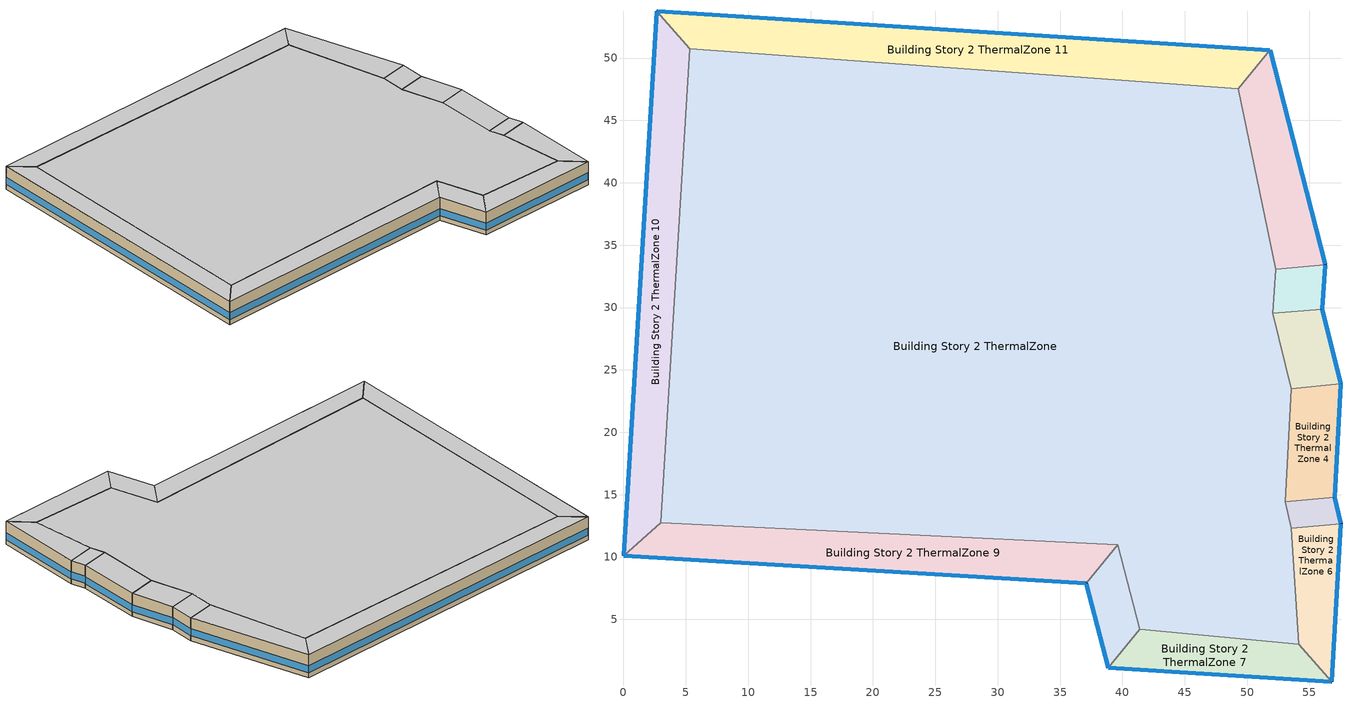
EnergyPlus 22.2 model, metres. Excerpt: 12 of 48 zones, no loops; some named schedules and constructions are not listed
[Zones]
Building Story 2 ThermalZone
 floor adiabatic (Typical Interior Ceiling): 49.28,47.56 52.29,33.07 52.03,29.52 53.54,23.5 53.04,14.41 53.54,12.31 54.12,2.99 41.4,4.2 39.64,10.97 2.99,12.76 5.33,50.75 z3.6
 wall adiabatic (Typical Interior Wall): 52.29,33.07 49.28,47.56 5.33,50.75 2.99,12.76 39.64,10.97 41.4,4.2 54.12,2.99 53.54,12.31 53.04,14.41 53.54,23.5 52.03,29.52 52.29,33.07 z3.6:7.2
 ceiling adiabatic (Typical Interior Floor): 5.33,50.75 2.99,12.76 39.64,10.97 41.4,4.2 54.12,2.99 53.54,12.31 53.04,14.41 53.54,23.5 52.03,29.52 52.29,33.07 49.28,47.56 z7.2
Building Story 2 ThermalZone 1
 floor adiabatic (Typical Interior Ceiling): 51.83,50.64 56.27,33.43 52.29,33.07 49.28,47.56 z3.6
 wall outside (Typical Insulated Steel Framed Exterior Wall R-12.99): 56.27,33.43 51.83,50.64 z3.6:7.2
 wall adiabatic (Typical Interior Wall): 51.83,50.64 49.28,47.56 52.29,33.07 56.27,33.43 z3.6:7.2
 window (U 0.55 SHGC 0.25): 56.26,33.45 51.84,50.62 z4.36:5.45
 ceiling adiabatic (Typical Interior Floor): 49.28,47.56 52.29,33.07 56.27,33.43 51.83,50.64 z7.2
Building Story 2 ThermalZone 10
 floor adiabatic (Typical Interior Floor): 0,10.11 2.68,53.75 5.33,50.75 2.99,12.76 z3.6
 wall outside (Typical Insulated Steel Framed Exterior Wall R-12.99): 2.68,53.75 0,10.11 z3.6:7.2
 wall adiabatic (Typical Interior Wall): 0,10.11 2.99,12.76 5.33,50.75 2.68,53.75 z3.6:7.2
 window (U 0.55 SHGC 0.25): 2.68,53.73 0,10.13 z4.36:5.44
 ceiling adiabatic (Typical Interior Ceiling): 2.99,12.76 5.33,50.75 2.68,53.75 0,10.11 z7.2
Building Story 2 ThermalZone 11
 floor adiabatic (Typical Interior Floor): 2.68,53.75 51.83,50.64 49.28,47.56 5.33,50.75 z3.6
 wall outside (Typical Insulated Steel Framed Exterior Wall R-12.99): 51.83,50.64 2.68,53.75 z3.6:7.2
 wall adiabatic (Typical Interior Wall): 2.68,53.75 5.33,50.75 49.28,47.56 51.83,50.64 z3.6:7.2
 window (U 0.55 SHGC 0.25): 51.81,50.65 2.7,53.75 z4.36:5.44
 ceiling adiabatic (Typical Interior Ceiling): 5.33,50.75 49.28,47.56 51.83,50.64 2.68,53.75 z7.2
Building Story 2 ThermalZone 2
 floor adiabatic (Typical Interior Ceiling): 56.27,33.43 56.02,29.88 52.03,29.52 52.29,33.07 z3.6
 wall outside (Typical Insulated Steel Framed Exterior Wall R-12.99): 56.02,29.88 56.27,33.43 z3.6:7.2
 wall adiabatic (Typical Interior Wall): 56.27,33.43 52.29,33.07 52.03,29.52 56.02,29.88 z3.6:7.2
 window (U 0.55 SHGC 0.25): 56.02,29.9 56.27,33.4 z4.36:5.46
 ceiling adiabatic (Typical Interior Ceiling): 52.29,33.07 52.03,29.52 56.02,29.88 56.27,33.43 z7.2
Building Story 2 ThermalZone 3
 floor adiabatic (Typical Interior Floor): 56.02,29.88 57.53,23.88 53.54,23.5 52.03,29.52 z3.6
 wall outside (Typical Insulated Steel Framed Exterior Wall R-12.99): 57.53,23.88 56.02,29.88 z3.6:7.2
 wall adiabatic (Typical Interior Wall): 56.02,29.88 52.03,29.52 53.54,23.5 57.53,23.88 z3.6:7.2
 window (U 0.55 SHGC 0.25): 57.52,23.9 56.03,29.85 z4.36:5.45
 ceiling adiabatic (Typical Interior Ceiling): 52.03,29.52 53.54,23.5 57.53,23.88 56.02,29.88 z7.2
Building Story 2 ThermalZone 4
 floor adiabatic (Typical Interior Floor): 57.53,23.88 57.02,14.77 53.04,14.41 53.54,23.5 z3.6
 wall outside (Typical Insulated Steel Framed Exterior Wall R-12.99): 57.02,14.77 57.53,23.88 z3.6:7.2
 wall adiabatic (Typical Interior Wall): 57.53,23.88 53.54,23.5 53.04,14.41 57.02,14.77 z3.6:7.2
 window (U 0.55 SHGC 0.25): 57.03,14.8 57.52,23.85 z4.36:5.45
 ceiling adiabatic (Typical Interior Ceiling): 53.54,23.5 53.04,14.41 57.02,14.77 57.53,23.88 z7.2
Building Story 2 ThermalZone 5
 floor adiabatic (Typical Interior Floor): 57.02,14.77 57.53,12.66 53.54,12.31 53.04,14.41 z3.6
 wall outside (Typical Insulated Steel Framed Exterior Wall R-12.99): 57.53,12.66 57.02,14.77 z3.6:7.2
 wall adiabatic (Typical Interior Wall): 57.02,14.77 53.04,14.41 53.54,12.31 57.53,12.66 z3.6:7.2
 window (U 0.55 SHGC 0.25): 57.52,12.69 57.03,14.75 z4.36:5.47
 ceiling adiabatic (Typical Interior Ceiling): 53.04,14.41 53.54,12.31 57.53,12.66 57.02,14.77 z7.2
Building Story 2 ThermalZone 6
 floor adiabatic (Typical Interior Floor): 57.53,12.66 56.77,0 54.12,2.99 53.54,12.31 z3.6
 wall outside (Typical Insulated Steel Framed Exterior Wall R-12.99): 56.77,0 57.53,12.66 z3.6:7.2
 wall adiabatic (Typical Interior Wall): 57.53,12.66 53.54,12.31 54.12,2.99 56.77,0 z3.6:7.2
 window (U 0.55 SHGC 0.25): 56.77,0.03 57.52,12.64 z4.36:5.45
 ceiling adiabatic (Typical Interior Ceiling): 53.54,12.31 54.12,2.99 56.77,0 57.53,12.66 z7.2
Building Story 2 ThermalZone 7
 floor adiabatic (Typical Interior Floor): 56.77,0 38.85,1.11 41.4,4.2 54.12,2.99 z3.6
 wall outside (Typical Insulated Steel Framed Exterior Wall R-12.99): 38.85,1.11 56.77,0 z3.6:7.2
 wall adiabatic (Typical Interior Wall): 56.77,0 54.12,2.99 41.4,4.2 38.85,1.11 z3.6:7.2
 window (U 0.55 SHGC 0.25): 38.88,1.11 56.75,0 z4.36:5.45
 ceiling adiabatic (Typical Interior Ceiling): 54.12,2.99 41.4,4.2 38.85,1.11 56.77,0 z7.2
Building Story 2 ThermalZone 8
 floor adiabatic (Typical Interior Floor): 38.85,1.11 37.09,7.89 39.64,10.97 41.4,4.2 z3.6
 wall outside (Typical Insulated Steel Framed Exterior Wall R-12.99): 37.09,7.89 38.85,1.11 z3.6:7.2
 wall adiabatic (Typical Interior Wall): 38.85,1.11 41.4,4.2 39.64,10.97 37.09,7.89 z3.6:7.2
 window (U 0.55 SHGC 0.25): 37.1,7.86 38.85,1.14 z4.36:5.45
 ceiling adiabatic (Typical Interior Ceiling): 41.4,4.2 39.64,10.97 37.09,7.89 38.85,1.11 z7.2
Building Story 2 ThermalZone 9
 floor adiabatic (Typical Interior Floor): 37.09,7.89 0,10.11 2.99,12.76 39.64,10.97 z3.6
 wall outside (Typical Insulated Steel Framed Exterior Wall R-12.99): 0,10.11 37.09,7.89 z3.6:7.2
 wall adiabatic (Typical Interior Wall): 37.09,7.89 39.64,10.97 2.99,12.76 0,10.11 z3.6:7.2
 window (U 0.55 SHGC 0.25): 0.03,10.1 37.07,7.89 z4.36:5.44
 ceiling adiabatic (Typical Interior Ceiling): 39.64,10.97 2.99,12.76 0,10.11 37.09,7.89 z7.2
[SpaceList]
Story Ground Blended Space Type: Building Story 1 Space 3, Building Story 1 Space, Building Story 1 Space 1, Building Story 1 Space 2, Building Story 1 Space 6, Building Story 1 Space 5, Building Story 1 Space 4, Building Story 1 Space 7, Building Story 1 Space 8, Building Story 1 Space 9, Building Story 1 Space 10, Building Story 1 Space 11
[InternalMass] Construction=InteriorFurnishings 2
Name | Zone or ZoneList | Space or SpaceList | Surface Area {m2}
Building Story 1 Space 1 Mass | Building Story 1 ThermalZone 1 | Building Story 1 Space 1 | 116.385
Building Story 1 Space 10 Mass | Building Story 1 ThermalZone 10 | Building Story 1 Space 10 | 231.158
Building Story 1 Space 11 Mass | Building Story 1 ThermalZone 11 | Building Story 1 Space 11 | 282.826
Building Story 1 Space 2 Mass | Building Story 1 ThermalZone 2 | Building Story 1 Space 2 | 28.0899
Building Story 1 Space 3 Mass | Building Story 1 ThermalZone 3 | Building Story 1 Space 3 | 49.0037
Building Story 1 Space 4 Mass | Building Story 1 ThermalZone 4 | Building Story 1 Space 4 | 72.0731
Building Story 1 Space 5 Mass | Building Story 1 ThermalZone 5 | Building Story 1 Space 5 | 17.1349
Building Story 1 Space 6 Mass | Building Story 1 ThermalZone 6 | Building Story 1 Space 6 | 73.1619
Building Story 1 Space 7 Mass | Building Story 1 ThermalZone 7 | Building Story 1 Space 7 | 93.0508
Building Story 1 Space 8 Mass | Building Story 1 ThermalZone 8 | Building Story 1 Space 8 | 45.3269
Building Story 1 Space 9 Mass | Building Story 1 ThermalZone 9 | Building Story 1 Space 9 | 222.757
[Lights] Zone or ZoneList or Space or SpaceList=Story Ground Blended Space Type; Design Level Calculation Method=Watts/Area; Return Air Fraction=0; Fraction Visible=0.2; Fraction Replaceable=1
Name | Schedule | Watts per Zone Floor Area {W/m2} | Fraction Radiant
Office OfficeLarge Data Center Lights 1 | OfficeLarge BLDG_LIGHT_SCH_2013 | 0.132749 | 0.7
Office OfficeLarge Main Data Center Lights 1 | OfficeLarge BLDG_LIGHT_SCH_2013 | 0.238666 | 0.7
SecondarySchool Auditorium Lights 1 | SchoolSecondary BLDG_LIGHT_SCH_2013 | 0.820262 | 0.37
SecondarySchool Cafeteria Lights 1 | SchoolSecondary BLDG_LIGHT_SCH_2013 | 0.535655 | 0.37
SecondarySchool ComputerRoom Lights 1 | SchoolSecondary BLDG_LIGHT_CLASSROOM_SCH_2013 | 1.56003 | 0.37
SecondarySchool Gym Lights 1 | SchoolSecondary BLDG_LIGHT_GYM_SCH_2013 | 1.52954 | 0.37
SecondarySchool Kitchen Lights 1 | SchoolSecondary BLDG_LIGHT_SCH_2013 | 0.343842 | 0.37
SecondarySchool Library Lights 1 | SchoolSecondary BLDG_LIGHT_LIBRARY_SCH_2013 | 1.31882 | 0.37
SecondarySchool Lobby Lights 1 | SchoolSecondary BLDG_LIGHT_LOBBYFLR1_SCH_2013 | 0.497551 | 0.37
SecondarySchool Mechanical Lights 1 | SchoolSecondary BLDG_LIGHT_MECHANICAL_SCH_2013 | 0.378666 | 0.37
SecondarySchool Office Lights 1 | SchoolSecondary BLDG_LIGHT_OFFICE_SCH_2013 | 1.55706 | 0.37
SecondarySchool Restroom Lights 1 | SchoolSecondary BLDG_LIGHT_BATH_SCH_2013 | 0.541778 | 0.37
[People] Zone or ZoneList or Space or SpaceList=Story Ground Blended Space Type; Number of People Calculation Method=People/Area; Fraction Radiant=0.3; Activity Level Schedule=SchoolSecondary ACTIVITY_SCH; Enable ASHRAE 55 Comfort Warnings=Yes; Mean Radiant Temperature Calculation Type=ZoneAveraged; Work Efficiency Schedule=Work Efficiency Schedule; Clothing Insulation Schedule=Clothing Schedule; Air Velocity Schedule=Air Velocity Schedule; Thermal Comfort Model 1 Type=Fanger
Name | Number of People Schedule | People per Floor Area {person/m2}
SecondarySchool Auditorium People 1 | SchoolSecondary BLDG_OCC_SCH_Auditorium | 0.1953
SecondarySchool Cafeteria People 1 | SchoolSecondary BLDG_OCC_SCH_Cafeteria | 0.0824085
SecondarySchool ComputerRoom People 1 | SchoolSecondary BLDG_OCC_SCH_Extend | 0.044033
SecondarySchool Gym People 1 | SchoolSecondary BLDG_OCC_SCH_Gym | 0.063731
SecondarySchool Kitchen People 1 | SchoolSecondary BLDG_OCC_SCH | 0.00432787
SecondarySchool Library People 1 | SchoolSecondary BLDG_OCC_SCH | 0.0110825
SecondarySchool Office People 1 | SchoolSecondary BLDG_OCC_SCH_Offices | 0.00701376
[ElectricEquipment] Zone or ZoneList or Space or SpaceList=Story Ground Blended Space Type; Design Level Calculation Method=Watts/Area
Name | Schedule | Watts per Zone Floor Area {W/m2} | Fraction Radiant | Fraction Latent | Fraction Lost
3 Elevator Fans | Elevator Schedule 3 | 0.0369833 | 0.5
3 Elevator Lift Motors | Elevator Schedule 1 | 19.18 | 0 | 0 | 1
3 Elevator Lights | Elevator Schedule 2 | 0.0386451 | 0.5
Office OfficeLarge Data Center Elec Equip 1 | DataCenter_EQUIP_SCH | 3.23778 | 0.5 | 0 | 0
Office OfficeLarge Main Data Center Elec Equip 1 | DataCenter_EQUIP_SCH | 13.0975 | 0.5 | 0 | 0
SecondarySchool Auditorium Elec Equip 1 | SchoolSecondary BLDG_EQUIP_SCH_2013 | 0.598921 | 0.5 | 0 | 0
SecondarySchool Cafeteria Elec Equip 1 | SchoolSecondary KITCHEN_ELEC_EQUIP_SCH | 5.89221 | 0.5 | 0 | 0
SecondarySchool ComputerRoom Elec Equip 1 | SchoolSecondary BLDG_EQUIP_SCH_2013 | 2.33752 | 0.5 | 0 | 0
SecondarySchool Gym Elec Equip 1 | SchoolSecondary BLDG_EQUIP_SCH_2013 | 0.977208 | 0.5 | 0 | 0
SecondarySchool Kitchen Elec Equip 1 | SchoolSecondary KITCHEN_ELEC_EQUIP_SCH | 5.86805 | 0.3 | 0.25 | 0.2
SecondarySchool Library Elec Equip 1 | SchoolSecondary BLDG_EQUIP_SCH_2013 | 1.03067 | 0.5 | 0 | 0
SecondarySchool Lobby Elec Equip 1; SecondarySchool Restroom Elec Equip 1 | SchoolSecondary BLDG_EQUIP_SCH_2013 | 0.204549 | 0.5 | 0 | 0
SecondarySchool Mechanical Elec Equip 1 | SchoolSecondary BLDG_EQUIP_SCH_2013 | 0.333587 | 0.5 | 0 | 0
SecondarySchool Office Elec Equip 1 | SchoolSecondary BLDG_EQUIP_SCH_2013 | 1.40275 | 0.5 | 0 | 0
[GasEquipment]
SecondarySchool Kitchen Gas Equip 1: Zone or ZoneList or Space or SpaceList=Story Ground Blended Space Type; Schedule=SchoolSecondary KITCHEN_GAS_EQUIP_SCH; Design Level Calculation Method=Watts/Area; Power per Zone Floor Area {W/m2}=44.3139; Fraction Latent=0.1; Fraction Radiant=0.2; Fraction Lost=0.7
[ZoneInfiltration:DesignFlowRate] Zone or ZoneList or Space or SpaceList=Story Ground Blended Space Type; Schedule=Always On Discrete; Design Flow Rate Calculation Method=Flow/ExteriorArea; Constant Term Coefficient=0; Temperature Term Coefficient=0; Velocity Term Coefficient=0.224; Velocity Squared Term Coefficient=0
Name | Flow Rate per Exterior Surface Area {m3/s-m2}
SecondarySchool Auditorium A  - Story Ground Infiltration; SecondarySchool Auditorium C  - Story Ground Infiltration | 2.06687e-05
SecondarySchool Cafeteria A  - Story Ground Infiltration; SecondarySchool Cafeteria C  - Story Ground Infiltration | 1.3082e-05
SecondarySchool ComputerRoom A  - Story Ground Infiltration; SecondarySchool ComputerRoom C  - Story Ground Infiltration | 1.99715e-05
SecondarySchool Gym A  - Story Ground Infiltration; SecondarySchool Gym C  - Story Ground Infiltration | 2.09944e-05
SecondarySchool Gym A end_a - Story Ground Infiltration; SecondarySchool Gym C end_a - Story Ground Infiltration; SecondarySchool Office A end_b - Story Ground Infiltration; SecondarySchool Office C end_b - Story Ground Infiltration | 2.54578e-05
SecondarySchool Gym B end_a - Story Ground Infiltration; SecondarySchool Office B end_b - Story Ground Infiltration | 8.84569e-05
SecondarySchool Kitchen A  - Story Ground Infiltration; SecondarySchool Kitchen C  - Story Ground Infiltration | 4.51102e-06
SecondarySchool Library A  - Story Ground Infiltration; SecondarySchool Library C  - Story Ground Infiltration | 1.7593e-05
SecondarySchool Lobby A  - Story Ground Infiltration; SecondarySchool Lobby C  - Story Ground Infiltration; SecondarySchool Restroom A  - Story Ground Infiltration; SecondarySchool Restroom C  - Story Ground Infiltration | 8.77599e-06
SecondarySchool Mechanical A  - Story Ground Infiltration; SecondarySchool Mechanical C  - Story Ground Infiltration | 1.43122e-05
SecondarySchool Office A  - Story Ground Infiltration; SecondarySchool Office C  - Story Ground Infiltration | 9.53916e-06
[Daylighting:Controls] Lighting Control Type=Stepped; Minimum Input Power Fraction for Continuous or ContinuousOff Dimming Control=0.3; Minimum Light Output Fraction for Continuous or ContinuousOff Dimming Control=0.2; Number of Stepped Control Steps=3; Probability Lighting will be Reset When Needed in Manual Stepped Control=1; Glare Calculation Azimuth Angle of View Direction Clockwise from Zone y-Axis {deg}=-0; Maximum Allowable Discomfort Glare Index=22; Illuminance Setpoint at Reference Point 1 {lux}=538; Illuminance Setpoint at Reference Point 2 {lux}=538
Name | Zone or Space | Glare Calculation Daylighting Reference Point | Daylighting Reference Point Name 1 | Fraction of Lights Controlled by Reference Point 1 | Daylighting Reference Point Name 2 | Fraction of Lights Controlled by Reference Point 2
Building Story 1 ThermalZone 1 DaylightingControls | Building Story 1 ThermalZone 1 | Building Story 1 Space 1 Daylt Sensor 1 | Building Story 1 Space 1 Daylt Sensor 1 | 0.538 | Building Story 1 Space 1 Daylt Sensor 2 | 0.45
Building Story 1 ThermalZone 10 DaylightingControls | Building Story 1 ThermalZone 10 | Building Story 1 Space 10 Daylt Sensor 1 | Building Story 1 Space 10 Daylt Sensor 1 | 0.668 | Building Story 1 Space 10 Daylt Sensor 2 | 0.331
Building Story 1 ThermalZone 11 DaylightingControls | Building Story 1 ThermalZone 11 | Building Story 1 Space 11 Daylt Sensor 1 | Building Story 1 Space 11 Daylt Sensor 1 | 0.621 | Building Story 1 Space 11 Daylt Sensor 2 | 0.378
Building Story 1 ThermalZone 4 DaylightingControls | Building Story 1 ThermalZone 4 | Building Story 1 Space 4 Daylt Sensor 1 | Building Story 1 Space 4 Daylt Sensor 1 | 0.467 | Building Story 1 Space 4 Daylt Sensor 2 | 0.467
Building Story 1 ThermalZone 6 DaylightingControls | Building Story 1 ThermalZone 6 | Building Story 1 Space 6 Daylt Sensor 1 | Building Story 1 Space 6 Daylt Sensor 1 | 0.587 | Building Story 1 Space 6 Daylt Sensor 2 | 0.405
Building Story 1 ThermalZone 7 DaylightingControls | Building Story 1 ThermalZone 7 | Building Story 1 Space 7 Daylt Sensor 1 | Building Story 1 Space 7 Daylt Sensor 1 | 0.649 | Building Story 1 Space 7 Daylt Sensor 2 | 0.35
Building Story 1 ThermalZone 9 DaylightingControls | Building Story 1 ThermalZone 9 | Building Story 1 Space 9 Daylt Sensor 1 | Building Story 1 Space 9 Daylt Sensor 1 | 0.61 | Building Story 1 Space 9 Daylt Sensor 2 | 0.377
[Schedule:Day:Interval]
SchoolSecondary BLDG_LIGHT_SCH_2013 Wkdy Day; SchoolSecondary BLDG_LIGHT_SCH_2013 Wkdy Day 2; SchoolSecondary BLDG_LIGHT_MECHANICAL_SCH_2013 Wkdy Day; SchoolSecondary BLDG_LIGHT_MECHANICAL_SCH_2013 Wkdy Day 2: No, 07:00, 0.1773, 21:00, 0.9, 24:00, 0.1773
SchoolSecondary BLDG_LIGHT_SCH_2013 Wknd Day; SchoolSecondary BLDG_LIGHT_SCH_2013 Wknd Day 1; SchoolSecondary BLDG_LIGHT_SCH_2013 Default; SchoolSecondary BLDG_LIGHT_CLASSROOM_SCH_2013 Wknd Day; SchoolSecondary BLDG_LIGHT_CLASSROOM_SCH_2013 Wknd Day 1; SchoolSecondary BLDG_LIGHT_CLASSROOM_SCH_2013 Default; SchoolSecondary BLDG_LIGHT_GYM_SCH_2013 Wknd Day; SchoolSecondary BLDG_LIGHT_GYM_SCH_2013 Wknd Day 1; SchoolSecondary BLDG_LIGHT_GYM_SCH_2013 Default; SchoolSecondary BLDG_LIGHT_LIBRARY_SCH_2013 Wknd Day; SchoolSecondary BLDG_LIGHT_LIBRARY_SCH_2013 Wknd Day 1; SchoolSecondary BLDG_LIGHT_LIBRARY_SCH_2013 Default; SchoolSecondary BLDG_LIGHT_LOBBYFLR1_SCH_2013 Wknd Day; SchoolSecondary BLDG_LIGHT_LOBBYFLR1_SCH_2013 Wknd Day 1; SchoolSecondary BLDG_LIGHT_LOBBYFLR1_SCH_2013 Default; SchoolSecondary BLDG_LIGHT_MECHANICAL_SCH_2013 Wknd Day; SchoolSecondary BLDG_LIGHT_MECHANICAL_SCH_2013 Wknd Day 1; SchoolSecondary BLDG_LIGHT_MECHANICAL_SCH_2013 Default; SchoolSecondary BLDG_LIGHT_OFFICE_SCH_2013 Wknd Day; SchoolSecondary BLDG_LIGHT_OFFICE_SCH_2013 Wknd Day 1; SchoolSecondary BLDG_LIGHT_OFFICE_SCH_2013 Default; SchoolSecondary BLDG_LIGHT_BATH_SCH_2013 Wknd Day; SchoolSecondary BLDG_LIGHT_BATH_SCH_2013 Wknd Day 1; SchoolSecondary BLDG_LIGHT_BATH_SCH_2013 Default; SchoolSecondary BLDG_LIGHT_CORRIDOR_SCH_2013 Wknd Day; SchoolSecondary BLDG_LIGHT_CORRIDOR_SCH_2013 Wknd Day 1; SchoolSecondary BLDG_LIGHT_CORRIDOR_SCH_2013 Default: No, 24:00, 0.1773
SchoolSecondary BLDG_LIGHT_SCH_2013 Wkdy Day 1; SchoolSecondary BLDG_LIGHT_MECHANICAL_SCH_2013 Wkdy Day 1: No, 08:00, 0.1773, 20:00, 0.5, 24:00, 0.1773
SchoolSecondary BLDG_LIGHT_SCH_2013 Summer Design Day; SchoolSecondary BLDG_LIGHT_CLASSROOM_SCH_2013 Summer Design Day; SchoolSecondary BLDG_LIGHT_GYM_SCH_2013 Summer Design Day; SchoolSecondary BLDG_LIGHT_LIBRARY_SCH_2013 Summer Design Day; SchoolSecondary BLDG_LIGHT_LOBBYFLR1_SCH_2013 Summer Design Day; SchoolSecondary BLDG_LIGHT_MECHANICAL_SCH_2013 Summer Design Day; SchoolSecondary BLDG_LIGHT_OFFICE_SCH_2013 Summer Design Day; SchoolSecondary BLDG_LIGHT_BATH_SCH_2013 Summer Design Day; 75 space(s) Occ Sch Summer Design Day 3; 75 space(s) Occ Sch Winter Design Day 3; 75 space(s) Occ Sch Summer Design Day 1; 75 space(s) Occ Sch Winter Design Day 1; 75 space(s) Occ Sch Summer Design Day 2; 75 space(s) Occ Sch Winter Design Day 2; DataCenter_EQUIP_SCH Wknd|Wkdy|Hol Day 3; DataCenter_EQUIP_SCH Wknd|Wkdy|Hol Day 7; DataCenter_EQUIP_SCH Wknd|Wkdy|Hol Day 11; DataCenter_EQUIP_SCH Summer Design Day; SchoolSecondary BLDG_LIGHT_CORRIDOR_SCH_2013 Summer Design Day: No, 24:00, 1
SchoolSecondary BLDG_LIGHT_SCH_2013 Winter Design Day; SchoolSecondary BLDG_LIGHT_CLASSROOM_SCH_2013 Winter Design Day; SchoolSecondary BLDG_LIGHT_GYM_SCH_2013 Winter Design Day; SchoolSecondary BLDG_LIGHT_LIBRARY_SCH_2013 Winter Design Day; SchoolSecondary BLDG_LIGHT_LOBBYFLR1_SCH_2013 Winter Design Day; SchoolSecondary BLDG_LIGHT_MECHANICAL_SCH_2013 Winter Design Day; SchoolSecondary BLDG_LIGHT_OFFICE_SCH_2013 Winter Design Day; SchoolSecondary BLDG_LIGHT_BATH_SCH_2013 Winter Design Day; SchoolSecondary BLDG_OCC_SCH_Auditorium Wknd Day; SchoolSecondary BLDG_OCC_SCH_Auditorium Wknd Day 1; SchoolSecondary BLDG_OCC_SCH_Auditorium Default; SchoolSecondary BLDG_OCC_SCH_Auditorium Winter Design Day; SchoolSecondary BLDG_OCC_SCH_Cafeteria Wknd Day; SchoolSecondary BLDG_OCC_SCH_Cafeteria Wknd Day 1; SchoolSecondary BLDG_OCC_SCH_Cafeteria Default; SchoolSecondary BLDG_OCC_SCH_Cafeteria Winter Design Day; SchoolSecondary BLDG_OCC_SCH_Extend Wknd Day; SchoolSecondary BLDG_OCC_SCH_Extend Wknd Day 1; SchoolSecondary BLDG_OCC_SCH_Extend Default; SchoolSecondary BLDG_OCC_SCH_Extend Winter Design Day; SchoolSecondary BLDG_OCC_SCH_Gym Wknd Day; SchoolSecondary BLDG_OCC_SCH_Gym Wknd Day 1; SchoolSecondary BLDG_OCC_SCH_Gym Default; SchoolSecondary BLDG_OCC_SCH_Gym Winter Design Day; SchoolSecondary BLDG_OCC_SCH Wknd Day; SchoolSecondary BLDG_OCC_SCH Wknd Day 1; SchoolSecondary BLDG_OCC_SCH Default; SchoolSecondary BLDG_OCC_SCH Winter Design Day; SchoolSecondary BLDG_OCC_SCH_Offices Wknd Day; SchoolSecondary BLDG_OCC_SCH_Offices Wknd Day 1; SchoolSecondary BLDG_OCC_SCH_Offices Default; SchoolSecondary BLDG_OCC_SCH_Offices Winter Design Day; Schedule Day 3; SchoolSecondary BLDG_LIGHT_CORRIDOR_SCH_2013 Winter Design Day: No, 24:00, 0
SchoolSecondary BLDG_LIGHT_CLASSROOM_SCH_2013 Wkdy Day; SchoolSecondary BLDG_LIGHT_CLASSROOM_SCH_2013 Wkdy Day 2: No, 07:00, 0.1773, 08:00, 0.9, 21:00, 0.598291, 24:00, 0.1773
SchoolSecondary BLDG_LIGHT_CLASSROOM_SCH_2013 Wkdy Day 1: No, 08:00, 0.1773, 20:00, 0.332384, 21:00, 0.117863, 24:00, 0.1773
SchoolSecondary BLDG_LIGHT_GYM_SCH_2013 Wkdy Day; SchoolSecondary BLDG_LIGHT_GYM_SCH_2013 Wkdy Day 2: No, 07:00, 0.1773, 08:00, 0.9, 21:00, 0.88182, 24:00, 0.1773
SchoolSecondary BLDG_LIGHT_GYM_SCH_2013 Wkdy Day 1: No, 08:00, 0.1773, 20:00, 0.4899, 21:00, 0.173719, 24:00, 0.1773
SchoolSecondary BLDG_LIGHT_LIBRARY_SCH_2013 Wkdy Day; SchoolSecondary BLDG_LIGHT_LIBRARY_SCH_2013 Wkdy Day 2: No, 07:00, 0.1773, 08:00, 0.9, 21:00, 0.8325, 24:00, 0.1773
SchoolSecondary BLDG_LIGHT_LIBRARY_SCH_2013 Wkdy Day 1: No, 08:00, 0.1773, 20:00, 0.4625, 21:00, 0.164002, 24:00, 0.1773
SchoolSecondary BLDG_LIGHT_LOBBYFLR1_SCH_2013 Wkdy Day; SchoolSecondary BLDG_LIGHT_LOBBYFLR1_SCH_2013 Wkdy Day 2: No, 07:00, 0.1773, 08:00, 0.9, 21:00, 0.855, 24:00, 0.1773
SchoolSecondary BLDG_LIGHT_LOBBYFLR1_SCH_2013 Wkdy Day 1: No, 08:00, 0.1773, 20:00, 0.475, 21:00, 0.168435, 24:00, 0.1773
SchoolSecondary BLDG_LIGHT_OFFICE_SCH_2013 Wkdy Day; SchoolSecondary BLDG_LIGHT_OFFICE_SCH_2013 Wkdy Day 2: No, 07:00, 0.1773, 08:00, 0.9, 21:00, 0.747958, 24:00, 0.1773
SchoolSecondary BLDG_LIGHT_OFFICE_SCH_2013 Wkdy Day 1: No, 08:00, 0.1773, 20:00, 0.415533, 21:00, 0.147348, 24:00, 0.1773
SchoolSecondary BLDG_LIGHT_BATH_SCH_2013 Wkdy Day; SchoolSecondary BLDG_LIGHT_BATH_SCH_2013 Wkdy Day 2: No, 07:00, 0.1773, 08:00, 0.9, 21:00, 0.594, 24:00, 0.1773
SchoolSecondary BLDG_LIGHT_BATH_SCH_2013 Wkdy Day 1: No, 08:00, 0.1773, 20:00, 0.33, 21:00, 0.117018, 24:00, 0.1773
SchoolSecondary BLDG_OCC_SCH_Auditorium Wkdy|SmrDsn Day; SchoolSecondary BLDG_OCC_SCH_Auditorium Wkdy|SmrDsn Day 2; SchoolSecondary BLDG_OCC_SCH_Auditorium Summer Design Day: No, 08:00, 0, 15:00, 0.25, 20:00, 0.95, 24:00, 0
SchoolSecondary BLDG_OCC_SCH_Auditorium Wkdy|SmrDsn Day 1: No, 08:00, 0, 17:00, 0.15, 19:00, 0.35, 24:00, 0
SchoolSecondary ACTIVITY_SCH Default; SchoolSecondary ACTIVITY_SCH Summer Design Day; SchoolSecondary ACTIVITY_SCH Winter Design Day: No, 24:00, 120
SchoolSecondary BLDG_OCC_SCH_Cafeteria Wkdy|SmrDsn Day; SchoolSecondary BLDG_OCC_SCH_Cafeteria Wkdy|SmrDsn Day 2; SchoolSecondary BLDG_OCC_SCH_Cafeteria Summer Design Day: No, 09:00, 0, 15:00, 0.95, 20:00, 0.35, 24:00, 0
SchoolSecondary BLDG_OCC_SCH_Cafeteria Wkdy|SmrDsn Day 1: No, 09:00, 0, 17:00, 0.15, 19:00, 0.35, 24:00, 0
SchoolSecondary BLDG_OCC_SCH_Extend Wkdy|SmrDsn Day; SchoolSecondary BLDG_OCC_SCH_Extend Wkdy|SmrDsn Day 2; SchoolSecondary BLDG_OCC_SCH_Extend Summer Design Day: No, 08:00, 0, 21:00, 0.95, 24:00, 0
SchoolSecondary BLDG_OCC_SCH_Extend Wkdy|SmrDsn Day 1: No, 08:00, 0, 21:00, 0.5, 24:00, 0
SchoolSecondary BLDG_OCC_SCH_Gym Wkdy|SmrDsn Day; SchoolSecondary BLDG_OCC_SCH_Gym Wkdy|SmrDsn Day 2; SchoolSecondary BLDG_OCC_SCH_Gym Summer Design Day: No, 08:00, 0, 16:00, 0.35, 21:00, 0.95, 24:00, 0
SchoolSecondary BLDG_OCC_SCH_Gym Wkdy|SmrDsn Day 1: No, 08:00, 0, 21:00, 0.35, 24:00, 0
SchoolSecondary BLDG_OCC_SCH Wkdy|SmrDsn Day; SchoolSecondary BLDG_OCC_SCH Wkdy|SmrDsn Day 2; SchoolSecondary BLDG_OCC_SCH Summer Design Day: No, 08:00, 0, 16:00, 0.95, 21:00, 0.15, 24:00, 0
SchoolSecondary BLDG_OCC_SCH Wkdy|SmrDsn Day 1: No, 08:00, 0, 21:00, 0.15, 24:00, 0
SchoolSecondary BLDG_OCC_SCH_Offices Wkdy|SmrDsn Day; SchoolSecondary BLDG_OCC_SCH_Offices Wkdy|SmrDsn Day 2; SchoolSecondary BLDG_OCC_SCH_Offices Summer Design Day: No, 08:00, 0, 17:00, 0.95, 21:00, 0.15, 24:00, 0
SchoolSecondary BLDG_OCC_SCH_Offices Wkdy|SmrDsn Day 1: No, 08:00, 0, 17:00, 0.5, 21:00, 0.15, 24:00, 0
75 space(s) Occ Sch Thursday 19; 75 space(s) Occ Sch Friday 19; 75 space(s) Occ Sch Default 3; 75 space(s) Occ Sch Tuesday 19; 75 space(s) Occ Sch Wednesday 19; 75 space(s) Occ Sch Tuesday 18; 75 space(s) Occ Sch Wednesday 18; 75 space(s) Occ Sch Thursday 18; 75 space(s) Occ Sch Friday 18; 75 space(s) Occ Sch Monday 16; 75 space(s) Occ Sch Tuesday 16; 75 space(s) Occ Sch Wednesday 16; 75 space(s) Occ Sch Thursday 16; 75 space(s) Occ Sch Friday 16; 75 space(s) Occ Sch Monday 14; 75 space(s) Occ Sch Wednesday 15; 75 space(s) Occ Sch Thursday 15; 75 space(s) Occ Sch Friday 15; 75 space(s) Occ Sch Monday 13; 75 space(s) Occ Sch Tuesday 15; 75 space(s) Occ Sch Thursday 14; 75 space(s) Occ Sch Friday 14; 75 space(s) Occ Sch Default 2; 75 space(s) Occ Sch Tuesday 14; 75 space(s) Occ Sch Wednesday 14; 75 space(s) Occ Sch Tuesday 13; 75 space(s) Occ Sch Wednesday 13; 75 space(s) Occ Sch Thursday 13; 75 space(s) Occ Sch Friday 13; 75 space(s) Occ Sch Monday 12; 75 space(s) Occ Sch Tuesday 11; 75 space(s) Occ Sch Wednesday 11; 75 space(s) Occ Sch Thursday 11; 75 space(s) Occ Sch Friday 11; 75 space(s) Occ Sch Monday 10; 75 space(s) Occ Sch Wednesday 10; 75 space(s) Occ Sch Thursday 10; 75 space(s) Occ Sch Friday 10; 75 space(s) Occ Sch Monday 9; 75 space(s) Occ Sch Tuesday 10: No, 05:00, 0, 07:00, 1, 08:00, 1, 09:00, 1, 11:00, 0, 13:00, 1, 14:00, 0, 15:00, 1, 16:00, 1, 17:00, 1, 18:00, 1, 19:00, 0, 20:00, 1, 21:00, 1, 22:00, 1, 24:00, 0
75 space(s) Occ Sch Saturday 3; 75 space(s) Occ Sch Saturday 2: No, 05:00, 0, 06:00, 1, 07:00, 0, 08:00, 1, 11:00, 0, 12:00, 1, 16:00, 0, 17:00, 1, 18:00, 0, 19:00, 1, 24:00, 0
75 space(s) Occ Sch Sunday 3; 75 space(s) Occ Sch Sunday 2: No, 05:00, 0, 06:00, 1, 17:00, 0, 18:00, 1, 24:00, 0
75 space(s) Occ Sch Wednesday 17; 75 space(s) Occ Sch Thursday 17; 75 space(s) Occ Sch Friday 17; 75 space(s) Occ Sch Monday 15; 75 space(s) Occ Sch Tuesday 17; 75 space(s) Occ Sch Wednesday 12; 75 space(s) Occ Sch Thursday 12; 75 space(s) Occ Sch Friday 12; 75 space(s) Occ Sch Monday 11; 75 space(s) Occ Sch Tuesday 12: No, 05:00, 0, 07:00, 1, 08:00, 1, 09:00, 1, 11:00, 0, 13:00, 1, 16:00, 0, 17:00, 1, 18:00, 1, 19:00, 1, 20:00, 0, 21:00, 1, 22:00, 1, 24:00, 0
75 space(s) Occ Sch Thursday 9; 75 space(s) Occ Sch Friday 9; 75 space(s) Occ Sch Default 1; 75 space(s) Occ Sch Tuesday 9; 75 space(s) Occ Sch Wednesday 9; 75 space(s) Occ Sch Wednesday 5; 75 space(s) Occ Sch Thursday 5; 75 space(s) Occ Sch Friday 5; 75 space(s) Occ Sch Monday 5; 75 space(s) Occ Sch Tuesday 5: No, 05:00, 0, 07:00, 0.0144141, 08:00, 0.834578, 09:00, 0.135493, 11:00, 0, 13:00, 0.0648636, 14:00, 0, 15:00, 0.151348, 16:00, 0.269544, 17:00, 0.105223, 18:00, 0.0288283, 19:00, 0, 20:00, 0.371885, 21:00, 0.360353, 22:00, 0.00720706, 24:00, 0
75 space(s) Occ Sch Saturday 1: No, 05:00, 0, 06:00, 0.0144141, 07:00, 0, 08:00, 0.0288283, 11:00, 0, 12:00, 0.0288283, 16:00, 0, 17:00, 0.00720706, 18:00, 0, 19:00, 0.00720706, 24:00, 0
75 space(s) Occ Sch Sunday 1: No, 05:00, 0, 06:00, 0.00720706, 17:00, 0, 18:00, 0.00720706, 24:00, 0
75 space(s) Occ Sch Tuesday 8; 75 space(s) Occ Sch Wednesday 8; 75 space(s) Occ Sch Thursday 8; 75 space(s) Occ Sch Friday 8; 75 space(s) Occ Sch Monday 8; 75 space(s) Occ Sch Tuesday 6; 75 space(s) Occ Sch Wednesday 6; 75 space(s) Occ Sch Thursday 6; 75 space(s) Occ Sch Friday 6; 75 space(s) Occ Sch Monday 6: No, 05:00, 0, 07:00, 0.0144141, 08:00, 0.430982, 09:00, 0.136934, 11:00, 0, 13:00, 0.066305, 14:00, 0, 15:00, 0.151348, 16:00, 0.13261, 17:00, 0.105223, 18:00, 0.0288283, 19:00, 0, 20:00, 0.371885, 21:00, 0.360353, 22:00, 0.00720706, 24:00, 0
75 space(s) Occ Sch Wednesday 7; 75 space(s) Occ Sch Thursday 7; 75 space(s) Occ Sch Friday 7; 75 space(s) Occ Sch Monday 7; 75 space(s) Occ Sch Tuesday 7: No, 05:00, 0, 07:00, 0.0144141, 08:00, 0.35747, 09:00, 0.0216212, 11:00, 0, 13:00, 0.0648636, 16:00, 0, 17:00, 0.00288283, 18:00, 0.0288283, 19:00, 0.168645, 20:00, 0, 21:00, 0.193149, 22:00, 0.00720706, 24:00, 0
DataCenter_EQUIP_SCH Wknd|Wkdy|Hol Day; DataCenter_EQUIP_SCH Wknd|Wkdy|Hol Day 4; DataCenter_EQUIP_SCH Wknd|Wkdy|Hol Day 8; DataCenter_EQUIP_SCH Winter Design Day 11: No, 24:00, 0.25
DataCenter_EQUIP_SCH Wknd|Wkdy|Hol Day 1; DataCenter_EQUIP_SCH Wknd|Wkdy|Hol Day 5; DataCenter_EQUIP_SCH Wknd|Wkdy|Hol Day 9: No, 24:00, 0.5
DataCenter_EQUIP_SCH Wknd|Wkdy|Hol Day 2; DataCenter_EQUIP_SCH Wknd|Wkdy|Hol Day 6; DataCenter_EQUIP_SCH Wknd|Wkdy|Hol Day 10: No, 24:00, 0.75
SchoolSecondary BLDG_EQUIP_SCH_2013 Wkdy Day; SchoolSecondary BLDG_EQUIP_SCH_2013 Wkdy Day 2: No, 08:00, 0.295624, 17:00, 0.90367, 21:00, 0.332931, 24:00, 0.295624
SchoolSecondary BLDG_EQUIP_SCH_2013 Default|Wknd Day; SchoolSecondary BLDG_EQUIP_SCH_2013 Default|Wknd Day 2; SchoolSecondary BLDG_EQUIP_SCH_2013 Default: No, 24:00, 0.295624
SchoolSecondary BLDG_EQUIP_SCH_2013 Wkdy Day 1: No, 08:00, 0.21116, 17:00, 0.475616, 21:00, 0.237808, 24:00, 0.21116
SchoolSecondary BLDG_EQUIP_SCH_2013 Default|Wknd Day 1: No, 24:00, 0.21116
SchoolSecondary BLDG_EQUIP_SCH_2013 Summer Design Day: No, 08:00, 0.35, 17:00, 0.95, 24:00, 0.35
SchoolSecondary BLDG_EQUIP_SCH_2013 Winter Design Day 2: No, 24:00, 0.35
SchoolSecondary KITCHEN_ELEC_EQUIP_SCH Wkdy Day; SchoolSecondary KITCHEN_ELEC_EQUIP_SCH Wkdy Day 1; SchoolSecondary KITCHEN_ELEC_EQUIP_SCH Wkdy Day 2; SchoolSecondary KITCHEN_ELEC_EQUIP_SCH Summer Design Day: No, 08:00, 0.1, 10:00, 0.15, 13:00, 0.25, 15:00, 0.15, 24:00, 0.1
SchoolSecondary KITCHEN_ELEC_EQUIP_SCH Wknd Day; SchoolSecondary KITCHEN_ELEC_EQUIP_SCH Wknd Day 1; SchoolSecondary KITCHEN_ELEC_EQUIP_SCH Default; SchoolSecondary KITCHEN_ELEC_EQUIP_SCH Winter Design Day: No, 24:00, 0.1
SchoolSecondary KITCHEN_GAS_EQUIP_SCH Wkdy|SmrDsn Day; SchoolSecondary KITCHEN_GAS_EQUIP_SCH Wkdy|SmrDsn Day 1; SchoolSecondary KITCHEN_GAS_EQUIP_SCH Wkdy|SmrDsn Day 2; SchoolSecondary KITCHEN_GAS_EQUIP_SCH Summer Design Day: No, 08:00, 0.02, 10:00, 0.15, 13:00, 0.2, 15:00, 0.1, 24:00, 0.02
SchoolSecondary KITCHEN_GAS_EQUIP_SCH Wknd Day; SchoolSecondary KITCHEN_GAS_EQUIP_SCH Wknd Day 1; SchoolSecondary KITCHEN_GAS_EQUIP_SCH Default; SchoolSecondary KITCHEN_GAS_EQUIP_SCH Winter Design Day: No, 24:00, 0.02
SchoolSecondary BLDG_LIGHT_CORRIDOR_SCH_2013 Wkdy Day; SchoolSecondary BLDG_LIGHT_CORRIDOR_SCH_2013 Wkdy Day 2: No, 07:00, 0.1773, 08:00, 0.9, 21:00, 0.551772, 24:00, 0.1773
SchoolSecondary BLDG_LIGHT_CORRIDOR_SCH_2013 Wkdy Day 1: No, 08:00, 0.1773, 20:00, 0.30654, 21:00, 0.108699, 24:00, 0.1773
[Schedule:Week:Daily]
SchoolSecondary BLDG_LIGHT_SCH_2013 Week Rule - Jan1-Jan3: SchoolSecondary BLDG_LIGHT_SCH_2013 Wkdy Day, SchoolSecondary BLDG_LIGHT_SCH_2013 Wkdy Day, SchoolSecondary BLDG_LIGHT_SCH_2013 Wkdy Day, SchoolSecondary BLDG_LIGHT_SCH_2013 Wkdy Day, SchoolSecondary BLDG_LIGHT_SCH_2013 Wkdy Day, SchoolSecondary BLDG_LIGHT_SCH_2013 Wkdy Day, SchoolSecondary BLDG_LIGHT_SCH_2013 Wknd Day, SchoolSecondary BLDG_LIGHT_SCH_2013 Default, SchoolSecondary BLDG_LIGHT_SCH_2013 Summer Design Day, SchoolSecondary BLDG_LIGHT_SCH_2013 Winter Design Day, SchoolSecondary BLDG_LIGHT_SCH_2013 Default, SchoolSecondary BLDG_LIGHT_SCH_2013 Default
SchoolSecondary BLDG_LIGHT_SCH_2013 Week Rule - Jan4-Jun27: SchoolSecondary BLDG_LIGHT_SCH_2013 Wknd Day, SchoolSecondary BLDG_LIGHT_SCH_2013 Wkdy Day, SchoolSecondary BLDG_LIGHT_SCH_2013 Wkdy Day, SchoolSecondary BLDG_LIGHT_SCH_2013 Wkdy Day, SchoolSecondary BLDG_LIGHT_SCH_2013 Wkdy Day, SchoolSecondary BLDG_LIGHT_SCH_2013 Wkdy Day, SchoolSecondary BLDG_LIGHT_SCH_2013 Wknd Day, SchoolSecondary BLDG_LIGHT_SCH_2013 Default, SchoolSecondary BLDG_LIGHT_SCH_2013 Summer Design Day, SchoolSecondary BLDG_LIGHT_SCH_2013 Winter Design Day, SchoolSecondary BLDG_LIGHT_SCH_2013 Default, SchoolSecondary BLDG_LIGHT_SCH_2013 Default
SchoolSecondary BLDG_LIGHT_SCH_2013 Week Rule - Jun28-Jul4: SchoolSecondary BLDG_LIGHT_SCH_2013 Wknd Day, SchoolSecondary BLDG_LIGHT_SCH_2013 Wkdy Day, SchoolSecondary BLDG_LIGHT_SCH_2013 Wkdy Day, SchoolSecondary BLDG_LIGHT_SCH_2013 Wkdy Day 1, SchoolSecondary BLDG_LIGHT_SCH_2013 Wkdy Day 1, SchoolSecondary BLDG_LIGHT_SCH_2013 Wkdy Day 1, SchoolSecondary BLDG_LIGHT_SCH_2013 Wknd Day 1, SchoolSecondary BLDG_LIGHT_SCH_2013 Default, SchoolSecondary BLDG_LIGHT_SCH_2013 Summer Design Day, SchoolSecondary BLDG_LIGHT_SCH_2013 Winter Design Day, SchoolSecondary BLDG_LIGHT_SCH_2013 Default, SchoolSecondary BLDG_LIGHT_SCH_2013 Default
SchoolSecondary BLDG_LIGHT_SCH_2013 Week Rule - Jul5-Aug29: SchoolSecondary BLDG_LIGHT_SCH_2013 Wknd Day 1, SchoolSecondary BLDG_LIGHT_SCH_2013 Wkdy Day 1, SchoolSecondary BLDG_LIGHT_SCH_2013 Wkdy Day 1, SchoolSecondary BLDG_LIGHT_SCH_2013 Wkdy Day 1, SchoolSecondary BLDG_LIGHT_SCH_2013 Wkdy Day 1, SchoolSecondary BLDG_LIGHT_SCH_2013 Wkdy Day 1, SchoolSecondary BLDG_LIGHT_SCH_2013 Wknd Day 1, SchoolSecondary BLDG_LIGHT_SCH_2013 Default, SchoolSecondary BLDG_LIGHT_SCH_2013 Summer Design Day, SchoolSecondary BLDG_LIGHT_SCH_2013 Winter Design Day, SchoolSecondary BLDG_LIGHT_SCH_2013 Default, SchoolSecondary BLDG_LIGHT_SCH_2013 Default
SchoolSecondary BLDG_LIGHT_SCH_2013 Week Rule - Aug30-Sep5: SchoolSecondary BLDG_LIGHT_SCH_2013 Wknd Day 1, SchoolSecondary BLDG_LIGHT_SCH_2013 Wkdy Day 1, SchoolSecondary BLDG_LIGHT_SCH_2013 Wkdy Day 2, SchoolSecondary BLDG_LIGHT_SCH_2013 Wkdy Day 2, SchoolSecondary BLDG_LIGHT_SCH_2013 Wkdy Day 2, SchoolSecondary BLDG_LIGHT_SCH_2013 Wkdy Day 2, SchoolSecondary BLDG_LIGHT_SCH_2013 Default, SchoolSecondary BLDG_LIGHT_SCH_2013 Default, SchoolSecondary BLDG_LIGHT_SCH_2013 Summer Design Day, SchoolSecondary BLDG_LIGHT_SCH_2013 Winter Design Day, SchoolSecondary BLDG_LIGHT_SCH_2013 Default, SchoolSecondary BLDG_LIGHT_SCH_2013 Default
SchoolSecondary BLDG_LIGHT_SCH_2013 Week Rule - Sep6-Dec31: SchoolSecondary BLDG_LIGHT_SCH_2013 Default, SchoolSecondary BLDG_LIGHT_SCH_2013 Wkdy Day 2, SchoolSecondary BLDG_LIGHT_SCH_2013 Wkdy Day 2, SchoolSecondary BLDG_LIGHT_SCH_2013 Wkdy Day 2, SchoolSecondary BLDG_LIGHT_SCH_2013 Wkdy Day 2, SchoolSecondary BLDG_LIGHT_SCH_2013 Wkdy Day 2, SchoolSecondary BLDG_LIGHT_SCH_2013 Default, SchoolSecondary BLDG_LIGHT_SCH_2013 Default, SchoolSecondary BLDG_LIGHT_SCH_2013 Summer Design Day, SchoolSecondary BLDG_LIGHT_SCH_2013 Winter Design Day, SchoolSecondary BLDG_LIGHT_SCH_2013 Default, SchoolSecondary BLDG_LIGHT_SCH_2013 Default
SchoolSecondary BLDG_LIGHT_GYM_SCH_2013 Week Rule - Jan1-Jan3: SchoolSecondary BLDG_LIGHT_GYM_SCH_2013 Wkdy Day, SchoolSecondary BLDG_LIGHT_GYM_SCH_2013 Wkdy Day, SchoolSecondary BLDG_LIGHT_GYM_SCH_2013 Wkdy Day, SchoolSecondary BLDG_LIGHT_GYM_SCH_2013 Wkdy Day, SchoolSecondary BLDG_LIGHT_GYM_SCH_2013 Wkdy Day, SchoolSecondary BLDG_LIGHT_GYM_SCH_2013 Wkdy Day, SchoolSecondary BLDG_LIGHT_GYM_SCH_2013 Wknd Day, SchoolSecondary BLDG_LIGHT_GYM_SCH_2013 Default, SchoolSecondary BLDG_LIGHT_GYM_SCH_2013 Summer Design Day, SchoolSecondary BLDG_LIGHT_GYM_SCH_2013 Winter Design Day, SchoolSecondary BLDG_LIGHT_GYM_SCH_2013 Default, SchoolSecondary BLDG_LIGHT_GYM_SCH_2013 Default
SchoolSecondary BLDG_LIGHT_GYM_SCH_2013 Week Rule - Jan4-Jun27: SchoolSecondary BLDG_LIGHT_GYM_SCH_2013 Wknd Day, SchoolSecondary BLDG_LIGHT_GYM_SCH_2013 Wkdy Day, SchoolSecondary BLDG_LIGHT_GYM_SCH_2013 Wkdy Day, SchoolSecondary BLDG_LIGHT_GYM_SCH_2013 Wkdy Day, SchoolSecondary BLDG_LIGHT_GYM_SCH_2013 Wkdy Day, SchoolSecondary BLDG_LIGHT_GYM_SCH_2013 Wkdy Day, SchoolSecondary BLDG_LIGHT_GYM_SCH_2013 Wknd Day, SchoolSecondary BLDG_LIGHT_GYM_SCH_2013 Default, SchoolSecondary BLDG_LIGHT_GYM_SCH_2013 Summer Design Day, SchoolSecondary BLDG_LIGHT_GYM_SCH_2013 Winter Design Day, SchoolSecondary BLDG_LIGHT_GYM_SCH_2013 Default, SchoolSecondary BLDG_LIGHT_GYM_SCH_2013 Default
SchoolSecondary BLDG_LIGHT_GYM_SCH_2013 Week Rule - Jun28-Jul4: SchoolSecondary BLDG_LIGHT_GYM_SCH_2013 Wknd Day, SchoolSecondary BLDG_LIGHT_GYM_SCH_2013 Wkdy Day, SchoolSecondary BLDG_LIGHT_GYM_SCH_2013 Wkdy Day, SchoolSecondary BLDG_LIGHT_GYM_SCH_2013 Wkdy Day 1, SchoolSecondary BLDG_LIGHT_GYM_SCH_2013 Wkdy Day 1, SchoolSecondary BLDG_LIGHT_GYM_SCH_2013 Wkdy Day 1, SchoolSecondary BLDG_LIGHT_GYM_SCH_2013 Wknd Day 1, SchoolSecondary BLDG_LIGHT_GYM_SCH_2013 Default, SchoolSecondary BLDG_LIGHT_GYM_SCH_2013 Summer Design Day, SchoolSecondary BLDG_LIGHT_GYM_SCH_2013 Winter Design Day, SchoolSecondary BLDG_LIGHT_GYM_SCH_2013 Default, SchoolSecondary BLDG_LIGHT_GYM_SCH_2013 Default
SchoolSecondary BLDG_LIGHT_GYM_SCH_2013 Week Rule - Jul5-Aug29: SchoolSecondary BLDG_LIGHT_GYM_SCH_2013 Wknd Day 1, SchoolSecondary BLDG_LIGHT_GYM_SCH_2013 Wkdy Day 1, SchoolSecondary BLDG_LIGHT_GYM_SCH_2013 Wkdy Day 1, SchoolSecondary BLDG_LIGHT_GYM_SCH_2013 Wkdy Day 1, SchoolSecondary BLDG_LIGHT_GYM_SCH_2013 Wkdy Day 1, SchoolSecondary BLDG_LIGHT_GYM_SCH_2013 Wkdy Day 1, SchoolSecondary BLDG_LIGHT_GYM_SCH_2013 Wknd Day 1, SchoolSecondary BLDG_LIGHT_GYM_SCH_2013 Default, SchoolSecondary BLDG_LIGHT_GYM_SCH_2013 Summer Design Day, SchoolSecondary BLDG_LIGHT_GYM_SCH_2013 Winter Design Day, SchoolSecondary BLDG_LIGHT_GYM_SCH_2013 Default, SchoolSecondary BLDG_LIGHT_GYM_SCH_2013 Default
SchoolSecondary BLDG_LIGHT_GYM_SCH_2013 Week Rule - Aug30-Sep5: SchoolSecondary BLDG_LIGHT_GYM_SCH_2013 Wknd Day 1, SchoolSecondary BLDG_LIGHT_GYM_SCH_2013 Wkdy Day 1, SchoolSecondary BLDG_LIGHT_GYM_SCH_2013 Wkdy Day 2, SchoolSecondary BLDG_LIGHT_GYM_SCH_2013 Wkdy Day 2, SchoolSecondary BLDG_LIGHT_GYM_SCH_2013 Wkdy Day 2, SchoolSecondary BLDG_LIGHT_GYM_SCH_2013 Wkdy Day 2, SchoolSecondary BLDG_LIGHT_GYM_SCH_2013 Default, SchoolSecondary BLDG_LIGHT_GYM_SCH_2013 Default, SchoolSecondary BLDG_LIGHT_GYM_SCH_2013 Summer Design Day, SchoolSecondary BLDG_LIGHT_GYM_SCH_2013 Winter Design Day, SchoolSecondary BLDG_LIGHT_GYM_SCH_2013 Default, SchoolSecondary BLDG_LIGHT_GYM_SCH_2013 Default
SchoolSecondary BLDG_LIGHT_GYM_SCH_2013 Week Rule - Sep6-Dec31: SchoolSecondary BLDG_LIGHT_GYM_SCH_2013 Default, SchoolSecondary BLDG_LIGHT_GYM_SCH_2013 Wkdy Day 2, SchoolSecondary BLDG_LIGHT_GYM_SCH_2013 Wkdy Day 2, SchoolSecondary BLDG_LIGHT_GYM_SCH_2013 Wkdy Day 2, SchoolSecondary BLDG_LIGHT_GYM_SCH_2013 Wkdy Day 2, SchoolSecondary BLDG_LIGHT_GYM_SCH_2013 Wkdy Day 2, SchoolSecondary BLDG_LIGHT_GYM_SCH_2013 Default, SchoolSecondary BLDG_LIGHT_GYM_SCH_2013 Default, SchoolSecondary BLDG_LIGHT_GYM_SCH_2013 Summer Design Day, SchoolSecondary BLDG_LIGHT_GYM_SCH_2013 Winter Design Day, SchoolSecondary BLDG_LIGHT_GYM_SCH_2013 Default, SchoolSecondary BLDG_LIGHT_GYM_SCH_2013 Default
SchoolSecondary BLDG_LIGHT_LIBRARY_SCH_2013 Week Rule - Jan1-Jan3: SchoolSecondary BLDG_LIGHT_LIBRARY_SCH_2013 Wkdy Day, SchoolSecondary BLDG_LIGHT_LIBRARY_SCH_2013 Wkdy Day, SchoolSecondary BLDG_LIGHT_LIBRARY_SCH_2013 Wkdy Day, SchoolSecondary BLDG_LIGHT_LIBRARY_SCH_2013 Wkdy Day, SchoolSecondary BLDG_LIGHT_LIBRARY_SCH_2013 Wkdy Day, SchoolSecondary BLDG_LIGHT_LIBRARY_SCH_2013 Wkdy Day, SchoolSecondary BLDG_LIGHT_LIBRARY_SCH_2013 Wknd Day, SchoolSecondary BLDG_LIGHT_LIBRARY_SCH_2013 Default, SchoolSecondary BLDG_LIGHT_LIBRARY_SCH_2013 Summer Design Day, SchoolSecondary BLDG_LIGHT_LIBRARY_SCH_2013 Winter Design Day, SchoolSecondary BLDG_LIGHT_LIBRARY_SCH_2013 Default, SchoolSecondary BLDG_LIGHT_LIBRARY_SCH_2013 Default
SchoolSecondary BLDG_LIGHT_LIBRARY_SCH_2013 Week Rule - Jan4-Jun27: SchoolSecondary BLDG_LIGHT_LIBRARY_SCH_2013 Wknd Day, SchoolSecondary BLDG_LIGHT_LIBRARY_SCH_2013 Wkdy Day, SchoolSecondary BLDG_LIGHT_LIBRARY_SCH_2013 Wkdy Day, SchoolSecondary BLDG_LIGHT_LIBRARY_SCH_2013 Wkdy Day, SchoolSecondary BLDG_LIGHT_LIBRARY_SCH_2013 Wkdy Day, SchoolSecondary BLDG_LIGHT_LIBRARY_SCH_2013 Wkdy Day, SchoolSecondary BLDG_LIGHT_LIBRARY_SCH_2013 Wknd Day, SchoolSecondary BLDG_LIGHT_LIBRARY_SCH_2013 Default, SchoolSecondary BLDG_LIGHT_LIBRARY_SCH_2013 Summer Design Day, SchoolSecondary BLDG_LIGHT_LIBRARY_SCH_2013 Winter Design Day, SchoolSecondary BLDG_LIGHT_LIBRARY_SCH_2013 Default, SchoolSecondary BLDG_LIGHT_LIBRARY_SCH_2013 Default
SchoolSecondary BLDG_LIGHT_LIBRARY_SCH_2013 Week Rule - Jun28-Jul4: SchoolSecondary BLDG_LIGHT_LIBRARY_SCH_2013 Wknd Day, SchoolSecondary BLDG_LIGHT_LIBRARY_SCH_2013 Wkdy Day, SchoolSecondary BLDG_LIGHT_LIBRARY_SCH_2013 Wkdy Day, SchoolSecondary BLDG_LIGHT_LIBRARY_SCH_2013 Wkdy Day 1, SchoolSecondary BLDG_LIGHT_LIBRARY_SCH_2013 Wkdy Day 1, SchoolSecondary BLDG_LIGHT_LIBRARY_SCH_2013 Wkdy Day 1, SchoolSecondary BLDG_LIGHT_LIBRARY_SCH_2013 Wknd Day 1, SchoolSecondary BLDG_LIGHT_LIBRARY_SCH_2013 Default, SchoolSecondary BLDG_LIGHT_LIBRARY_SCH_2013 Summer Design Day, SchoolSecondary BLDG_LIGHT_LIBRARY_SCH_2013 Winter Design Day, SchoolSecondary BLDG_LIGHT_LIBRARY_SCH_2013 Default, SchoolSecondary BLDG_LIGHT_LIBRARY_SCH_2013 Default
SchoolSecondary BLDG_LIGHT_LIBRARY_SCH_2013 Week Rule - Jul5-Aug29: SchoolSecondary BLDG_LIGHT_LIBRARY_SCH_2013 Wknd Day 1, SchoolSecondary BLDG_LIGHT_LIBRARY_SCH_2013 Wkdy Day 1, SchoolSecondary BLDG_LIGHT_LIBRARY_SCH_2013 Wkdy Day 1, SchoolSecondary BLDG_LIGHT_LIBRARY_SCH_2013 Wkdy Day 1, SchoolSecondary BLDG_LIGHT_LIBRARY_SCH_2013 Wkdy Day 1, SchoolSecondary BLDG_LIGHT_LIBRARY_SCH_2013 Wkdy Day 1, SchoolSecondary BLDG_LIGHT_LIBRARY_SCH_2013 Wknd Day 1, SchoolSecondary BLDG_LIGHT_LIBRARY_SCH_2013 Default, SchoolSecondary BLDG_LIGHT_LIBRARY_SCH_2013 Summer Design Day, SchoolSecondary BLDG_LIGHT_LIBRARY_SCH_2013 Winter Design Day, SchoolSecondary BLDG_LIGHT_LIBRARY_SCH_2013 Default, SchoolSecondary BLDG_LIGHT_LIBRARY_SCH_2013 Default
SchoolSecondary BLDG_LIGHT_LIBRARY_SCH_2013 Week Rule - Aug30-Sep5: SchoolSecondary BLDG_LIGHT_LIBRARY_SCH_2013 Wknd Day 1, SchoolSecondary BLDG_LIGHT_LIBRARY_SCH_2013 Wkdy Day 1, SchoolSecondary BLDG_LIGHT_LIBRARY_SCH_2013 Wkdy Day 2, SchoolSecondary BLDG_LIGHT_LIBRARY_SCH_2013 Wkdy Day 2, SchoolSecondary BLDG_LIGHT_LIBRARY_SCH_2013 Wkdy Day 2, SchoolSecondary BLDG_LIGHT_LIBRARY_SCH_2013 Wkdy Day 2, SchoolSecondary BLDG_LIGHT_LIBRARY_SCH_2013 Default, SchoolSecondary BLDG_LIGHT_LIBRARY_SCH_2013 Default, SchoolSecondary BLDG_LIGHT_LIBRARY_SCH_2013 Summer Design Day, SchoolSecondary BLDG_LIGHT_LIBRARY_SCH_2013 Winter Design Day, SchoolSecondary BLDG_LIGHT_LIBRARY_SCH_2013 Default, SchoolSecondary BLDG_LIGHT_LIBRARY_SCH_2013 Default
SchoolSecondary BLDG_LIGHT_LIBRARY_SCH_2013 Week Rule - Sep6-Dec31: SchoolSecondary BLDG_LIGHT_LIBRARY_SCH_2013 Default, SchoolSecondary BLDG_LIGHT_LIBRARY_SCH_2013 Wkdy Day 2, SchoolSecondary BLDG_LIGHT_LIBRARY_SCH_2013 Wkdy Day 2, SchoolSecondary BLDG_LIGHT_LIBRARY_SCH_2013 Wkdy Day 2, SchoolSecondary BLDG_LIGHT_LIBRARY_SCH_2013 Wkdy Day 2, SchoolSecondary BLDG_LIGHT_LIBRARY_SCH_2013 Wkdy Day 2, SchoolSecondary BLDG_LIGHT_LIBRARY_SCH_2013 Default, SchoolSecondary BLDG_LIGHT_LIBRARY_SCH_2013 Default, SchoolSecondary BLDG_LIGHT_LIBRARY_SCH_2013 Summer Design Day, SchoolSecondary BLDG_LIGHT_LIBRARY_SCH_2013 Winter Design Day, SchoolSecondary BLDG_LIGHT_LIBRARY_SCH_2013 Default, SchoolSecondary BLDG_LIGHT_LIBRARY_SCH_2013 Default
SchoolSecondary BLDG_LIGHT_LOBBYFLR1_SCH_2013 Week Rule - Jan1-Jan3: SchoolSecondary BLDG_LIGHT_LOBBYFLR1_SCH_2013 Wkdy Day, SchoolSecondary BLDG_LIGHT_LOBBYFLR1_SCH_2013 Wkdy Day, SchoolSecondary BLDG_LIGHT_LOBBYFLR1_SCH_2013 Wkdy Day, SchoolSecondary BLDG_LIGHT_LOBBYFLR1_SCH_2013 Wkdy Day, SchoolSecondary BLDG_LIGHT_LOBBYFLR1_SCH_2013 Wkdy Day, SchoolSecondary BLDG_LIGHT_LOBBYFLR1_SCH_2013 Wkdy Day, SchoolSecondary BLDG_LIGHT_LOBBYFLR1_SCH_2013 Wknd Day, SchoolSecondary BLDG_LIGHT_LOBBYFLR1_SCH_2013 Default, SchoolSecondary BLDG_LIGHT_LOBBYFLR1_SCH_2013 Summer Design Day, SchoolSecondary BLDG_LIGHT_LOBBYFLR1_SCH_2013 Winter Design Day, SchoolSecondary BLDG_LIGHT_LOBBYFLR1_SCH_2013 Default, SchoolSecondary BLDG_LIGHT_LOBBYFLR1_SCH_2013 Default
SchoolSecondary BLDG_LIGHT_LOBBYFLR1_SCH_2013 Week Rule - Jan4-Jun27: SchoolSecondary BLDG_LIGHT_LOBBYFLR1_SCH_2013 Wknd Day, SchoolSecondary BLDG_LIGHT_LOBBYFLR1_SCH_2013 Wkdy Day, SchoolSecondary BLDG_LIGHT_LOBBYFLR1_SCH_2013 Wkdy Day, SchoolSecondary BLDG_LIGHT_LOBBYFLR1_SCH_2013 Wkdy Day, SchoolSecondary BLDG_LIGHT_LOBBYFLR1_SCH_2013 Wkdy Day, SchoolSecondary BLDG_LIGHT_LOBBYFLR1_SCH_2013 Wkdy Day, SchoolSecondary BLDG_LIGHT_LOBBYFLR1_SCH_2013 Wknd Day, SchoolSecondary BLDG_LIGHT_LOBBYFLR1_SCH_2013 Default, SchoolSecondary BLDG_LIGHT_LOBBYFLR1_SCH_2013 Summer Design Day, SchoolSecondary BLDG_LIGHT_LOBBYFLR1_SCH_2013 Winter Design Day, SchoolSecondary BLDG_LIGHT_LOBBYFLR1_SCH_2013 Default, SchoolSecondary BLDG_LIGHT_LOBBYFLR1_SCH_2013 Default
